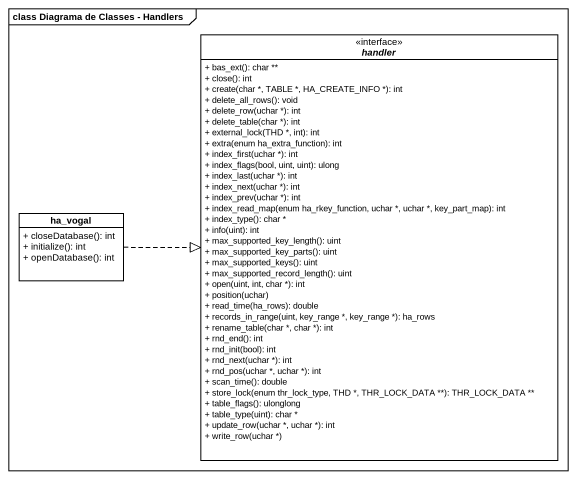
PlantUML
@startuml
mainframe class Diagrama de Classes - Handlers
hide circle
hide empty members
skinparam classAttributeIconSize 0
interface handler <<interface>> #FFFFFF {
  + bas_ext(): char **
  + close(): int
  + create(char *, TABLE *, HA_CREATE_INFO *): int
  + delete_all_rows(): void
  + delete_row(uchar *): int
  + delete_table(char *): int
  + external_lock(THD *, int): int
  + extra(enum ha_extra_function): int
  + index_first(uchar *): int
  + index_flags(bool, uint, uint): ulong
  + index_last(uchar *): int
  + index_next(uchar *): int
  + index_prev(uchar *): int
  + index_read_map(enum ha_rkey_function, uchar *, uchar *, key_part_map): int
  + index_type(): char *
  + info(uint): int
  + max_supported_key_length(): uint
  + max_supported_key_parts(): uint
  + max_supported_keys(): uint
  + max_supported_record_length(): uint
  + open(uint, int, char *): int
  + position(uchar)
  + read_time(ha_rows): double
  + records_in_range(uint, key_range *, key_range *): ha_rows
  + rename_table(char *, char *): int
  + rnd_end(): int
  + rnd_init(bool): int
  + rnd_next(uchar *): int
  + rnd_pos(uchar *, uchar *): int
  + scan_time(): double
  + store_lock(enum thr_lock_type, THD *, THR_LOCK_DATA ~**): THR_LOCK_DATA ~**
  + table_flags(): ulonglong
  + table_type(uint): char *
  + update_row(uchar *, uchar *): int
  + write_row(uchar *)
}
class ha_vogal {
  + closeDatabase(): int
  + initialize(): int
  + openDatabase(): int
}
ha_vogal .right.|> handler
@enduml
